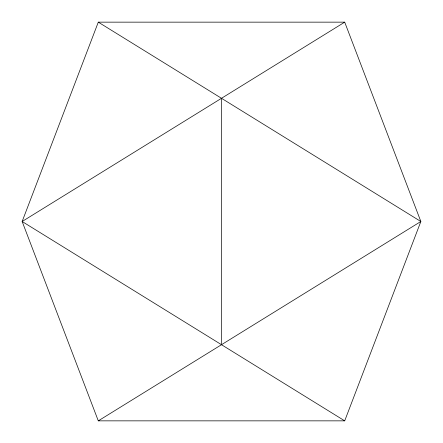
<?xml version="1.0" encoding="UTF-8"?>
<svg xmlns="http://www.w3.org/2000/svg" width="443" height="443" viewBox="0 0 443 443"><rect width="100%" height="100%" fill="white"/><g stroke="black" fill="none" stroke-linecap="round" stroke-linejoin="round"><path stroke-width="0.66" d="M98.296 22.15L22.15 221.5L98.296 420.85L344.704 420.85L420.85 221.5L344.704 22.15L98.296 22.15L420.85 221.5L98.296 420.85M344.704 22.15L22.15 221.5L344.704 420.85M221.5 98.296L221.5 344.704"/></g></svg>
